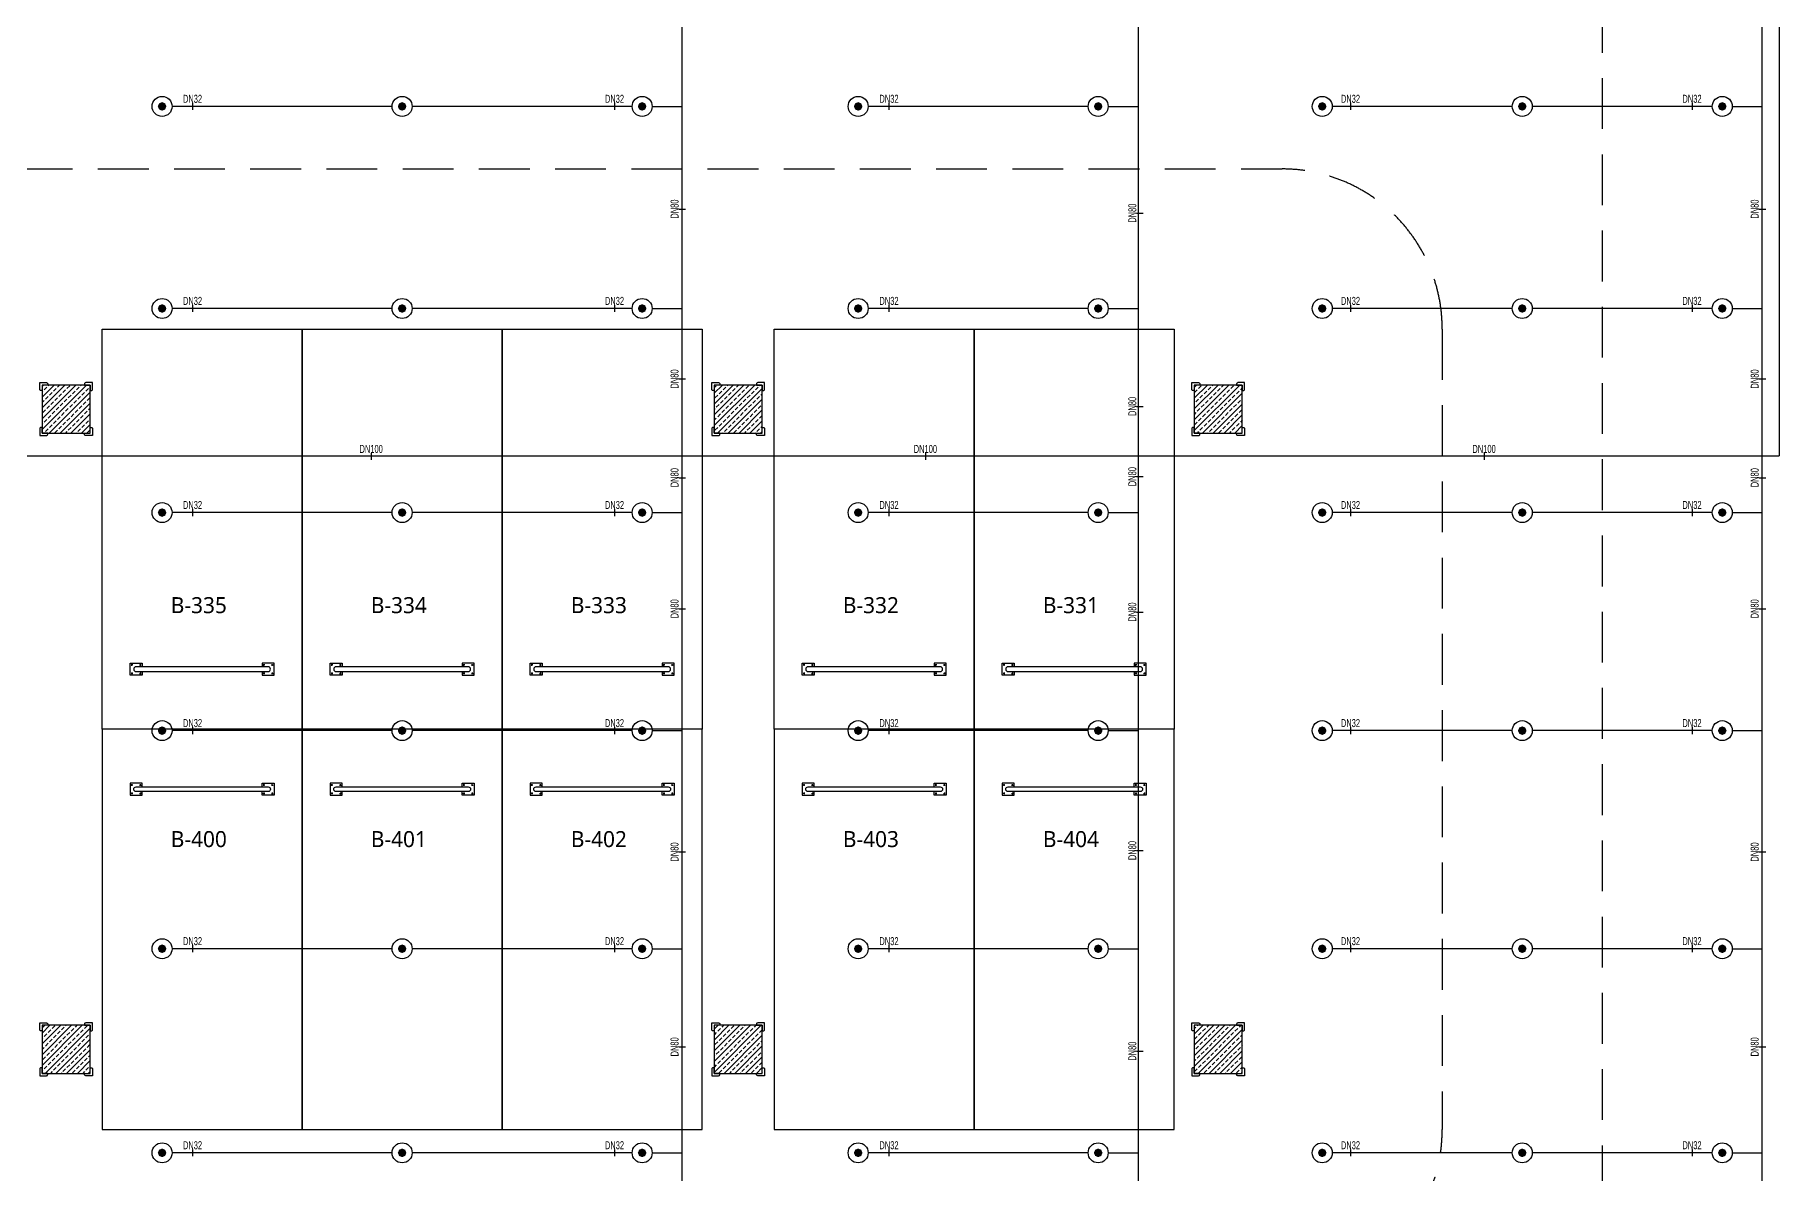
# Model space of a CAD drawing. Header units: millimetres. Extents: x -379292 to 1221486, y 92049 to 447512.
# Drawn here: x 394038 to 415838, y 191072 to 205294 of the extents above; entities that cross this region are included whole.
import ezdxf
from ezdxf.enums import TextEntityAlignment as Align

# ---------------------------------------------------------------- set-up
doc = ezdxf.new("R2010")
doc.units = ezdxf.units.MM
doc.linetypes.add('HIDDEN', pattern=[9.525, 6.35, -3.175])
for name, color, linetype in [('-M-YNGN-BORUID', 7, 'Continuous'), ('-M-YNGN-BORUUZUN', 7, 'Continuous'), ('-M-YNGN-BORUYUK', 7, 'Continuous'), ('-M-YNGN-SPR-YUK', 7, 'Continuous'), ('-M-YNGN-ZON4-CAP-', 7, 'Continuous'), ('-M-YNGN-ZON4-SPR-', 7, 'Continuous'), ('05_HATCH CONCRETE', 141, 'Continuous'), ('05_SYMBOL', 2, 'Continuous'), ('202-A-Y-MahalAd', 141, 'Continuous')]:
    doc.layers.add(name, color=color, linetype=linetype)
doc.layers.add('-M-YNGN-SPR-CAPCIZGI', color=188, linetype='Continuous', plot=False)
doc.layers.add('-M-YNGN-ZON4', color=3, linetype='SP', lineweight=30)
doc.styles.add('CIZGI', font='tahoma.ttf', dxfattribs={"width": 0.8, "oblique": 20})
doc.styles.add('HCAD', font='HCAD.SHX', dxfattribs={"width": 0.8, "height": 0.2})
doc.styles.add('PIPESIZE', font='hcad.shx', dxfattribs={"width": 0.8})
doc.styles.add('SPR-NOT', font='romans.shx')
doc.styles.get("Standard").update_dxf_attribs({"font": 'segoeuil.ttf'})
doc.linetypes.add('SP', pattern='A,2,-0.1,["SP",CIZGI,S=0.14,R=0.2,X=0,Y=-0.07],-0.255', length=2.355)
pattern_1 = [(225, (905000, -3e-07), (67.351921, -67.351921), []), (225, (904932.65, -3e-07), (67.351921, -67.351921), [47.625, -23.8125])]

# ---------------------------------------------------------------- blocks, each defined once
blk = doc.blocks.new('202_Vida')
at = {"color": 0, "linetype": 'ByBlock', "ltscale": 0.2}
for points in [[(1, 0), (-1, 0)], [(0, 1), (0, -1)]]:
    blk.add_lwpolyline(points, dxfattribs=at)
at = {"color": 0, "linetype": 'ByBlock'}
for radius in [0.42, 0.23, 0.155]:
    blk.add_circle((0, 0), radius, dxfattribs=at)
blk = doc.blocks.new('202_Stoper')
at = {"color": 0, "linetype": 'ByBlock'}
for points in [[(-750, -30), (-750, -75), (-900, -75), (-900, 75), (-750, 75), (-750, 30)], [(750, -30), (750, -75), (900, -75), (900, 75), (750, 75), (750, 30)]]:
    blk.add_lwpolyline(points, dxfattribs=at)
blk.add_lwpolyline([(825, -30, 1), (825, 30), (-825, 30, 1), (-825, -30)], format="xyb", close=True, dxfattribs=at)
at = {"color": 0, "linetype": 'ByBlock', "yscale": 10, "zscale": 10, "rotation": 180}
for p, xscale in [((-877, 53), -10), ((-772, 53), 10), ((772, 53), -10), ((877, 53), 10)]:
    blk.add_blockref('202_Vida', p, dxfattribs=dict(at, xscale=xscale))
at = {"color": 0, "linetype": 'ByBlock', "yscale": 10, "zscale": 10}
for p, xscale in [((-877, -52), 10), ((-772, -52), -10), ((772, -52), 10), ((877, -52), -10)]:
    blk.add_blockref('202_Vida', p, dxfattribs=dict(at, xscale=xscale))
blk = doc.blocks.new('202_Mahalblok')
at = {"color": 0, "linetype": 'ByBlock', "flags": 128}
blk.add_lwpolyline([(0, 0), (0, 5000), (2500, 5000), (2500, 0)], close=True, dxfattribs=at)
at = {"color": 252}
blk.add_blockref('202_Stoper', (1250, 750), dxfattribs=at)
at = {"color": 0, "linetype": 'ByBlock', "ltscale": 25}
blk.add_attdef('MAHALNO', text='', height=200, dxfattribs=at).set_placement((1209, 1390), align=Align.BOTTOM_CENTER)
blk = doc.blocks.new('bariyer')
at = {"color": 8, "ltscale": 25}
blk.add_lwpolyline([(0, -70), (15, -70, 0.414214), (30, -55), (30, 30), (-55, 30, 0.414214), (-70, 15), (-70, 0), (0, 0)], format="xyb", close=True, dxfattribs=at)
blk = doc.blocks.new('OtoParkBodrumKatMimari')
at = {"layer": '05_HATCH CONCRETE'}
h = blk.add_hatch(dxfattribs=at)
h.set_pattern_fill('ANSI33', color=8, scale=15, angle=180, style=0)
h.set_pattern_definition(pattern_1)
h.paths.add_polyline_path([(113600, 100100), (113000, 100100), (113000, 99500), (113600, 99500)])
h = blk.add_hatch(dxfattribs=at)
h.set_pattern_fill('ANSI33', color=8, scale=15, angle=180, style=0)
h.set_pattern_definition(pattern_1)
h.paths.add_polyline_path([(122000, 100100), (121400, 100100), (121400, 99500), (122000, 99500)])
h = blk.add_hatch(dxfattribs=at)
h.set_pattern_fill('ANSI33', color=8, scale=15, angle=180, style=0)
h.set_pattern_definition(pattern_1)
h.paths.add_polyline_path([(128000, 100100), (127400, 100100), (127400, 99500), (128000, 99500)])
h = blk.add_hatch(dxfattribs=at)
h.set_pattern_fill('ANSI33', color=8, scale=15, angle=180, style=0)
h.set_pattern_definition(pattern_1)
h.paths.add_polyline_path([(113600, 92100), (113000, 92100), (113000, 91500), (113600, 91500)])
h = blk.add_hatch(dxfattribs=at)
h.set_pattern_fill('ANSI33', color=8, scale=15, angle=180, style=0)
h.set_pattern_definition(pattern_1)
h.paths.add_polyline_path([(122000, 92100), (121400, 92100), (121400, 91500), (122000, 91500)])
h = blk.add_hatch(dxfattribs=at)
h.set_pattern_fill('ANSI33', color=8, scale=15, angle=180, style=0)
h.set_pattern_definition(pattern_1)
h.paths.add_polyline_path([(128000, 92100), (127400, 92100), (127400, 91500), (128000, 91500)])
at = {"color": 5}
for points in [[(113600, 100100), (113000, 100100), (113000, 99500), (113600, 99500)], [(122000, 100100), (121400, 100100), (121400, 99500), (122000, 99500)], [(128000, 100100), (127400, 100100), (127400, 99500), (128000, 99500)], [(113600, 92100), (113000, 92100), (113000, 91500), (113600, 91500)], [(122000, 92100), (121400, 92100), (121400, 91500), (122000, 91500)], [(128000, 92100), (127400, 92100), (127400, 91500), (128000, 91500)]]:
    blk.add_lwpolyline(points, close=True, dxfattribs=at)
at = {"layer": '05_SYMBOL', "color": 252, "linetype": 'HIDDEN', "ltscale": 100}
blk.add_lwpolyline([(132500, 166800), (132500, 53048)], dxfattribs=at)
blk.add_lwpolyline([(17400, 100800, -0.414214), (19400, 102800), (128500, 102800, -0.414214), (130500, 100800), (130500, 90800, -0.414214), (128500, 88800), (19400, 88800, -0.414214), (17400, 90800), (17400, 100800)], format="xyb", dxfattribs=at)
at = {"layer": '05_SYMBOL', "color": 8, "xscale": -1}
for p in [(113000, 100100), (121400, 100100), (127400, 100100), (113000, 92100), (121400, 92100), (127400, 92100)]:
    blk.add_blockref('bariyer', p, dxfattribs=at)
at = {"layer": '05_SYMBOL', "color": 8}
for p in [(113600, 100100), (122000, 100100), (128000, 100100), (113600, 92100), (122000, 92100), (128000, 92100)]:
    blk.add_blockref('bariyer', p, dxfattribs=at)
at = {"layer": '05_SYMBOL', "color": 8, "rotation": 180}
for p in [(113000, 99500), (121400, 99500), (127400, 99500), (113000, 91500), (121400, 91500), (127400, 91500)]:
    blk.add_blockref('bariyer', p, dxfattribs=at)
at = {"layer": '05_SYMBOL', "color": 8, "xscale": -1, "rotation": 180}
for p in [(113600, 99500), (122000, 99500), (128000, 99500), (113600, 91500), (122000, 91500), (128000, 91500)]:
    blk.add_blockref('bariyer', p, dxfattribs=at)
at = {"layer": '202-A-Y-MahalAd', "color": 8, "ltscale": 25}
for p, values in [((113750, 95800), {'MAHALNO': 'B-335'}), ((116250, 95800), {'MAHALNO': 'B-334'}), ((118750, 95800), {'MAHALNO': 'B-333'}), ((122150, 95800), {'MAHALNO': 'B-332'}), ((124650, 95800), {'MAHALNO': 'B-331'})]:
    blk.add_blockref('202_Mahalblok', p, dxfattribs=at).add_auto_attribs(values)
ref = blk.add_blockref('202_Mahalblok', (113750, 95800), dxfattribs=dict(at, xscale=-1, rotation=180))
ref.add_attrib('MAHALNO', 'B-400', dxfattribs={"layer": '0', "color": 0, "linetype": 'ByBlock', "ltscale": 25, "height": 200}).set_placement((114959, 94267), align=Align.BOTTOM_CENTER)
ref = blk.add_blockref('202_Mahalblok', (116250, 95800), dxfattribs=dict(at, xscale=-1, rotation=180))
ref.add_attrib('MAHALNO', 'B-401', dxfattribs={"layer": '0', "color": 0, "linetype": 'ByBlock', "ltscale": 25, "height": 200}).set_placement((117459, 94267), align=Align.BOTTOM_CENTER)
ref = blk.add_blockref('202_Mahalblok', (118750, 95800), dxfattribs=dict(at, xscale=-1, rotation=180))
ref.add_attrib('MAHALNO', 'B-402', dxfattribs={"layer": '0', "color": 0, "linetype": 'ByBlock', "ltscale": 25, "height": 200}).set_placement((119959, 94267), align=Align.BOTTOM_CENTER)
ref = blk.add_blockref('202_Mahalblok', (122150, 95800), dxfattribs=dict(at, xscale=-1, rotation=180))
ref.add_attrib('MAHALNO', 'B-403', dxfattribs={"layer": '0', "color": 0, "linetype": 'ByBlock', "ltscale": 25, "height": 200}).set_placement((123359, 94267), align=Align.BOTTOM_CENTER)
ref = blk.add_blockref('202_Mahalblok', (124650, 95800), dxfattribs=dict(at, xscale=-1, rotation=180))
ref.add_attrib('MAHALNO', 'B-404', dxfattribs={"layer": '0', "color": 0, "linetype": 'ByBlock', "ltscale": 25, "height": 200}).set_placement((125859, 94267), align=Align.BOTTOM_CENTER)
blk = doc.blocks.new('SPRKL100')
at = {"layer": '-M-YNGN-SPR-CAPCIZGI'}
blk.add_line((0, 0.43), (0, -0.43), dxfattribs=at)
at = {"layer": '-M-YNGN-BORUID', "color": 0, "style": 'HCAD', "width": 0.8, "flags": 1}
blk.add_attdef('DIC', text='', height=0.4, dxfattribs=at).set_placement((0, -1.69), align=Align.CENTER)
at = {"layer": '-M-YNGN-BORUUZUN', "color": 0, "style": 'HCAD', "width": 0.7}
blk.add_attdef('BOY', text='', height=0.8, dxfattribs=at).set_placement((0, -1.08), align=Align.CENTER)
at = {"layer": '-M-YNGN-BORUYUK', "color": 6, "style": 'PIPESIZE', "width": 0.8}
blk.add_attdef('YUK', text='', height=0.5, dxfattribs=at).set_placement((0, 1.87), align=Align.CENTER)
at = {"color": 0, "style": 'PIPESIZE', "width": 0.7}
blk.add_attdef('CAP', text='', height=1, dxfattribs=at).set_placement((0, 0.45), align=Align.CENTER)
blk = doc.blocks.new('SP-C-UP-12')
at = {"ltscale": 10}
blk.add_line((0, 0), (0, 0), dxfattribs=at)
at = {"color": 1, "linetype": 'Continuous'}
blk.add_circle((0, 0), 12.5, dxfattribs=at)
at = {"ltscale": 10}
for points in [[(-5.4, 0), (-3.8, 3.8), (-3.8, -3.8), (0, 5.4)], [(-3.8, -3.8), (0, 5.4), (0, -5.4), (3.8, 3.8)], [(0, -5.4), (3.8, 3.8), (3.8, -3.8), (5.4, 0)]]:
    blk.add_solid(points, dxfattribs=at)
at = {"layer": '-M-YNGN-SPR-YUK', "style": 'SPR-NOT', "width": 0.5, "flags": 9}
for tag, p in [('YUK', (0, 17.8)), ('CAP', (0, 14.4)), ('TIP', (0.2, 10.8))]:
    blk.add_attdef(tag, text='', height=2.5, dxfattribs=at).set_placement(p, align=Align.MIDDLE_CENTER)
blk = doc.blocks.new('A$C69E781E7')
at = {"layer": '-M-YNGN-ZON4', "ltscale": 500}
for p, q in [((-459.8, -215.1), (-459.8, -4466.9)), ((-1830.9, -7485.1), (-1830.9, -2137.6)), ((-1260.9, -2137.6), (-1260.9, -7485.1)), ((-480.9, -7485.1), (-480.9, -2137.6)), ((-2193.4, -4030.1), (-2468.4, -4030.1)), ((-1893.4, -4030.1), (-2168.4, -4030.1)), ((-1868.4, -4030.1), (-1830.9, -4030.1)), ((-1323.4, -4030.1), (-1598.4, -4030.1)), ((-1298.4, -4030.1), (-1260.9, -4030.1)), ((-793.4, -4030.1), (-1018.4, -4030.1)), ((-543.4, -4030.1), (-768.4, -4030.1)), ((-518.4, -4030.1), (-480.9, -4030.1)), ((-2193.4, -4282.6), (-2468.4, -4282.6)), ((-1893.4, -4282.6), (-2168.4, -4282.6)), ((-1868.4, -4282.6), (-1830.9, -4282.6)), ((-1323.4, -4282.6), (-1598.4, -4282.6)), ((-1298.4, -4282.6), (-1260.9, -4282.6)), ((-793.4, -4282.6), (-1018.4, -4282.6)), ((-543.4, -4282.6), (-768.4, -4282.6)), ((-518.4, -4282.6), (-480.9, -4282.6)), ((-6030.9, -4466.9), (-459.8, -4466.9)), ((-2193.4, -4537.6), (-2468.4, -4537.6)), ((-1893.4, -4537.6), (-2168.4, -4537.6)), ((-1868.4, -4537.6), (-1830.9, -4537.6)), ((-1323.4, -4537.6), (-1598.4, -4537.6)), ((-1298.4, -4537.6), (-1260.9, -4537.6)), ((-793.4, -4537.6), (-1018.4, -4537.6)), ((-543.4, -4537.6), (-768.4, -4537.6)), ((-518.4, -4537.6), (-480.9, -4537.6)), ((-2193.4, -4810.1), (-2468.4, -4810.1)), ((-1893.4, -4810.1), (-2168.4, -4810.1)), ((-1868.4, -4810.1), (-1830.9, -4810.1)), ((-1323.4, -4810.1), (-1598.4, -4810.1)), ((-1298.4, -4810.1), (-1260.9, -4810.1)), ((-793.4, -4810.1), (-1018.4, -4810.1)), ((-543.4, -4810.1), (-768.4, -4810.1)), ((-518.4, -4810.1), (-480.9, -4810.1)), ((-2193.4, -5082.6), (-2468.4, -5082.6)), ((-1893.4, -5082.6), (-2168.4, -5082.6)), ((-1868.4, -5082.6), (-1830.9, -5082.6)), ((-1323.4, -5082.6), (-1598.4, -5082.6)), ((-1298.4, -5082.6), (-1260.9, -5082.6)), ((-793.4, -5082.6), (-1018.4, -5082.6)), ((-543.4, -5082.6), (-768.4, -5082.6)), ((-518.4, -5082.6), (-480.9, -5082.6)), ((-2193.4, -5337.6), (-2468.4, -5337.6)), ((-1893.4, -5337.6), (-2168.4, -5337.6)), ((-1868.4, -5337.6), (-1830.9, -5337.6)), ((-1323.4, -5337.6), (-1598.4, -5337.6)), ((-1298.4, -5337.6), (-1260.9, -5337.6)), ((-793.4, -5337.6), (-1018.4, -5337.6)), ((-543.4, -5337.6), (-768.4, -5337.6)), ((-518.4, -5337.6), (-480.9, -5337.6))]:
    blk.add_line(p, q, dxfattribs=at)
at = {"layer": '-M-YNGN-ZON4-CAP-'}
ref = blk.add_blockref('SPRKL100', (-2442.9, -4030.1), dxfattribs=dict(at, xscale=10, yscale=10, zscale=10))
ref.add_attrib('CAP', 'DN32', dxfattribs={"layer": '0', "color": 0, "height": 10, "style": 'PIPESIZE', "width": 0.7}).set_placement((-2442.9, -4025.6), align=Align.CENTER)
ref = blk.add_blockref('SPRKL100', (-1915.5, -4030.1), dxfattribs=dict(at, xscale=10, yscale=10, zscale=10))
ref.add_attrib('CAP', 'DN32', dxfattribs={"layer": '0', "color": 0, "height": 10, "style": 'PIPESIZE', "width": 0.7}).set_placement((-1915.5, -4025.6), align=Align.CENTER)
ref = blk.add_blockref('SPRKL100', (-1572.4, -4030.1), dxfattribs=dict(at, xscale=10, yscale=10, zscale=10))
ref.add_attrib('CAP', 'DN32', dxfattribs={"layer": '0', "color": 0, "height": 10, "style": 'PIPESIZE', "width": 0.7}).set_placement((-1572.4, -4025.6), align=Align.CENTER)
ref = blk.add_blockref('SPRKL100', (-995.6, -4030.1), dxfattribs=dict(at, xscale=10, yscale=10, zscale=10))
ref.add_attrib('CAP', 'DN32', dxfattribs={"layer": '0', "color": 0, "height": 10, "style": 'PIPESIZE', "width": 0.7}).set_placement((-995.6, -4025.6), align=Align.CENTER)
ref = blk.add_blockref('SPRKL100', (-568.7, -4030.1), dxfattribs=dict(at, xscale=10, yscale=10, zscale=10))
ref.add_attrib('CAP', 'DN32', dxfattribs={"layer": '0', "color": 0, "height": 10, "style": 'PIPESIZE', "width": 0.7}).set_placement((-568.7, -4025.6), align=Align.CENTER)
ref = blk.add_blockref('SPRKL100', (-1830.9, -4158.4), dxfattribs=dict(at, xscale=10.00000000000001, yscale=10.00000000000001, zscale=10.00000000000001, rotation=90))
ref.add_attrib('CAP', 'DN80', dxfattribs={"layer": '0', "color": 0, "height": 10, "rotation": 90, "style": 'PIPESIZE', "width": 0.7}).set_placement((-1835.4, -4158.4), align=Align.CENTER)
ref = blk.add_blockref('SPRKL100', (-1258.8, -4163.5), dxfattribs=dict(at, xscale=10.00000000000001, yscale=10.00000000000001, zscale=10.00000000000001, rotation=90))
ref.add_attrib('CAP', 'DN80', dxfattribs={"layer": '0', "color": 0, "height": 10, "rotation": 90, "style": 'PIPESIZE', "width": 0.7}).set_placement((-1263.3, -4163.5), align=Align.CENTER)
ref = blk.add_blockref('SPRKL100', (-480.9, -4158.4), dxfattribs=dict(at, xscale=10.00000000000001, yscale=10.00000000000001, zscale=10.00000000000001, rotation=90))
ref.add_attrib('CAP', 'DN80', dxfattribs={"layer": '0', "color": 0, "height": 10, "rotation": 90, "style": 'PIPESIZE', "width": 0.7}).set_placement((-485.4, -4158.4), align=Align.CENTER)
ref = blk.add_blockref('SPRKL100', (-2442.9, -4282.6), dxfattribs=dict(at, xscale=10, yscale=10, zscale=10))
ref.add_attrib('CAP', 'DN32', dxfattribs={"layer": '0', "color": 0, "height": 10, "style": 'PIPESIZE', "width": 0.7}).set_placement((-2442.9, -4278.1), align=Align.CENTER)
ref = blk.add_blockref('SPRKL100', (-1915.5, -4282.6), dxfattribs=dict(at, xscale=10, yscale=10, zscale=10))
ref.add_attrib('CAP', 'DN32', dxfattribs={"layer": '0', "color": 0, "height": 10, "style": 'PIPESIZE', "width": 0.7}).set_placement((-1915.5, -4278.1), align=Align.CENTER)
ref = blk.add_blockref('SPRKL100', (-1572.4, -4282.6), dxfattribs=dict(at, xscale=10, yscale=10, zscale=10))
ref.add_attrib('CAP', 'DN32', dxfattribs={"layer": '0', "color": 0, "height": 10, "style": 'PIPESIZE', "width": 0.7}).set_placement((-1572.4, -4278.1), align=Align.CENTER)
ref = blk.add_blockref('SPRKL100', (-995.6, -4282.6), dxfattribs=dict(at, xscale=10, yscale=10, zscale=10))
ref.add_attrib('CAP', 'DN32', dxfattribs={"layer": '0', "color": 0, "height": 10, "style": 'PIPESIZE', "width": 0.7}).set_placement((-995.6, -4278.1), align=Align.CENTER)
ref = blk.add_blockref('SPRKL100', (-568.7, -4282.6), dxfattribs=dict(at, xscale=10, yscale=10, zscale=10))
ref.add_attrib('CAP', 'DN32', dxfattribs={"layer": '0', "color": 0, "height": 10, "style": 'PIPESIZE', "width": 0.7}).set_placement((-568.7, -4278.1), align=Align.CENTER)
ref = blk.add_blockref('SPRKL100', (-1830.9, -4370.7), dxfattribs=dict(at, xscale=10.00000000000001, yscale=10.00000000000001, zscale=10.00000000000001, rotation=90))
ref.add_attrib('CAP', 'DN80', dxfattribs={"layer": '0', "color": 0, "height": 10, "rotation": 90, "style": 'PIPESIZE', "width": 0.7}).set_placement((-1835.4, -4370.7), align=Align.CENTER)
ref = blk.add_blockref('SPRKL100', (-480.9, -4370.7), dxfattribs=dict(at, xscale=10.00000000000001, yscale=10.00000000000001, zscale=10.00000000000001, rotation=90))
ref.add_attrib('CAP', 'DN80', dxfattribs={"layer": '0', "color": 0, "height": 10, "rotation": 90, "style": 'PIPESIZE', "width": 0.7}).set_placement((-485.4, -4370.7), align=Align.CENTER)
ref = blk.add_blockref('SPRKL100', (-1258.8, -4405), dxfattribs=dict(at, xscale=10.00000000000001, yscale=10.00000000000001, zscale=10.00000000000001, rotation=90))
ref.add_attrib('CAP', 'DN80', dxfattribs={"layer": '0', "color": 0, "height": 10, "rotation": 90, "style": 'PIPESIZE', "width": 0.7}).set_placement((-1263.3, -4405), align=Align.CENTER)
ref = blk.add_blockref('SPRKL100', (-2219.6, -4467.6), dxfattribs=dict(at, xscale=10, yscale=10, zscale=10))
ref.add_attrib('CAP', 'DN100', dxfattribs={"layer": '0', "color": 0, "height": 10, "style": 'PIPESIZE', "width": 0.7}).set_placement((-2219.6, -4463.1), align=Align.CENTER)
ref = blk.add_blockref('SPRKL100', (-1526.9, -4467.6), dxfattribs=dict(at, xscale=10, yscale=10, zscale=10))
ref.add_attrib('CAP', 'DN100', dxfattribs={"layer": '0', "color": 0, "height": 10, "style": 'PIPESIZE', "width": 0.7}).set_placement((-1526.9, -4463.1), align=Align.CENTER)
ref = blk.add_blockref('SPRKL100', (-828.6, -4467.6), dxfattribs=dict(at, xscale=10, yscale=10, zscale=10))
ref.add_attrib('CAP', 'DN100', dxfattribs={"layer": '0', "color": 0, "height": 10, "style": 'PIPESIZE', "width": 0.7}).set_placement((-828.6, -4463.1), align=Align.CENTER)
ref = blk.add_blockref('SPRKL100', (-1830.9, -4494), dxfattribs=dict(at, xscale=10.00000000000001, yscale=10.00000000000001, zscale=10.00000000000001, rotation=90))
ref.add_attrib('CAP', 'DN80', dxfattribs={"layer": '0', "color": 0, "height": 10, "rotation": 90, "style": 'PIPESIZE', "width": 0.7}).set_placement((-1835.4, -4494), align=Align.CENTER)
ref = blk.add_blockref('SPRKL100', (-1258.8, -4492.7), dxfattribs=dict(at, xscale=10.00000000000001, yscale=10.00000000000001, zscale=10.00000000000001, rotation=90))
ref.add_attrib('CAP', 'DN80', dxfattribs={"layer": '0', "color": 0, "height": 10, "rotation": 90, "style": 'PIPESIZE', "width": 0.7}).set_placement((-1263.3, -4492.7), align=Align.CENTER)
ref = blk.add_blockref('SPRKL100', (-480.9, -4494), dxfattribs=dict(at, xscale=10.00000000000001, yscale=10.00000000000001, zscale=10.00000000000001, rotation=90))
ref.add_attrib('CAP', 'DN80', dxfattribs={"layer": '0', "color": 0, "height": 10, "rotation": 90, "style": 'PIPESIZE', "width": 0.7}).set_placement((-485.4, -4494), align=Align.CENTER)
ref = blk.add_blockref('SPRKL100', (-2442.9, -4537.6), dxfattribs=dict(at, xscale=10, yscale=10, zscale=10))
ref.add_attrib('CAP', 'DN32', dxfattribs={"layer": '0', "color": 0, "height": 10, "style": 'PIPESIZE', "width": 0.7}).set_placement((-2442.9, -4533.1), align=Align.CENTER)
ref = blk.add_blockref('SPRKL100', (-1915.5, -4537.6), dxfattribs=dict(at, xscale=10, yscale=10, zscale=10))
ref.add_attrib('CAP', 'DN32', dxfattribs={"layer": '0', "color": 0, "height": 10, "style": 'PIPESIZE', "width": 0.7}).set_placement((-1915.5, -4533.1), align=Align.CENTER)
ref = blk.add_blockref('SPRKL100', (-1572.4, -4537.6), dxfattribs=dict(at, xscale=10, yscale=10, zscale=10))
ref.add_attrib('CAP', 'DN32', dxfattribs={"layer": '0', "color": 0, "height": 10, "style": 'PIPESIZE', "width": 0.7}).set_placement((-1572.4, -4533.1), align=Align.CENTER)
ref = blk.add_blockref('SPRKL100', (-995.6, -4537.6), dxfattribs=dict(at, xscale=10, yscale=10, zscale=10))
ref.add_attrib('CAP', 'DN32', dxfattribs={"layer": '0', "color": 0, "height": 10, "style": 'PIPESIZE', "width": 0.7}).set_placement((-995.6, -4533.1), align=Align.CENTER)
ref = blk.add_blockref('SPRKL100', (-568.7, -4537.6), dxfattribs=dict(at, xscale=10, yscale=10, zscale=10))
ref.add_attrib('CAP', 'DN32', dxfattribs={"layer": '0', "color": 0, "height": 10, "style": 'PIPESIZE', "width": 0.7}).set_placement((-568.7, -4533.1), align=Align.CENTER)
ref = blk.add_blockref('SPRKL100', (-1830.9, -4657.9), dxfattribs=dict(at, xscale=10.00000000000001, yscale=10.00000000000001, zscale=10.00000000000001, rotation=90))
ref.add_attrib('CAP', 'DN80', dxfattribs={"layer": '0', "color": 0, "height": 10, "rotation": 90, "style": 'PIPESIZE', "width": 0.7}).set_placement((-1835.4, -4657.9), align=Align.CENTER)
ref = blk.add_blockref('SPRKL100', (-1258.8, -4661.9), dxfattribs=dict(at, xscale=10.00000000000001, yscale=10.00000000000001, zscale=10.00000000000001, rotation=90))
ref.add_attrib('CAP', 'DN80', dxfattribs={"layer": '0', "color": 0, "height": 10, "rotation": 90, "style": 'PIPESIZE', "width": 0.7}).set_placement((-1263.3, -4661.9), align=Align.CENTER)
ref = blk.add_blockref('SPRKL100', (-480.9, -4657.9), dxfattribs=dict(at, xscale=10.00000000000001, yscale=10.00000000000001, zscale=10.00000000000001, rotation=90))
ref.add_attrib('CAP', 'DN80', dxfattribs={"layer": '0', "color": 0, "height": 10, "rotation": 90, "style": 'PIPESIZE', "width": 0.7}).set_placement((-485.4, -4657.9), align=Align.CENTER)
ref = blk.add_blockref('SPRKL100', (-2442.9, -4810.1), dxfattribs=dict(at, xscale=10, yscale=10, zscale=10))
ref.add_attrib('CAP', 'DN32', dxfattribs={"layer": '0', "color": 0, "height": 10, "style": 'PIPESIZE', "width": 0.7}).set_placement((-2442.9, -4805.6), align=Align.CENTER)
ref = blk.add_blockref('SPRKL100', (-1915.5, -4810.1), dxfattribs=dict(at, xscale=10, yscale=10, zscale=10))
ref.add_attrib('CAP', 'DN32', dxfattribs={"layer": '0', "color": 0, "height": 10, "style": 'PIPESIZE', "width": 0.7}).set_placement((-1915.5, -4805.6), align=Align.CENTER)
ref = blk.add_blockref('SPRKL100', (-1572.4, -4810.1), dxfattribs=dict(at, xscale=10, yscale=10, zscale=10))
ref.add_attrib('CAP', 'DN32', dxfattribs={"layer": '0', "color": 0, "height": 10, "style": 'PIPESIZE', "width": 0.7}).set_placement((-1572.4, -4805.6), align=Align.CENTER)
ref = blk.add_blockref('SPRKL100', (-995.6, -4810.1), dxfattribs=dict(at, xscale=10, yscale=10, zscale=10))
ref.add_attrib('CAP', 'DN32', dxfattribs={"layer": '0', "color": 0, "height": 10, "style": 'PIPESIZE', "width": 0.7}).set_placement((-995.6, -4805.6), align=Align.CENTER)
ref = blk.add_blockref('SPRKL100', (-568.7, -4810.1), dxfattribs=dict(at, xscale=10, yscale=10, zscale=10))
ref.add_attrib('CAP', 'DN32', dxfattribs={"layer": '0', "color": 0, "height": 10, "style": 'PIPESIZE', "width": 0.7}).set_placement((-568.7, -4805.6), align=Align.CENTER)
ref = blk.add_blockref('SPRKL100', (-1258.8, -4959.9), dxfattribs=dict(at, xscale=10.00000000000001, yscale=10.00000000000001, zscale=10.00000000000001, rotation=90))
ref.add_attrib('CAP', 'DN80', dxfattribs={"layer": '0', "color": 0, "height": 10, "rotation": 90, "style": 'PIPESIZE', "width": 0.7}).set_placement((-1263.3, -4959.9), align=Align.CENTER)
ref = blk.add_blockref('SPRKL100', (-1830.9, -4961.7), dxfattribs=dict(at, xscale=10.00000000000001, yscale=10.00000000000001, zscale=10.00000000000001, rotation=90))
ref.add_attrib('CAP', 'DN80', dxfattribs={"layer": '0', "color": 0, "height": 10, "rotation": 90, "style": 'PIPESIZE', "width": 0.7}).set_placement((-1835.4, -4961.7), align=Align.CENTER)
ref = blk.add_blockref('SPRKL100', (-480.9, -4961.7), dxfattribs=dict(at, xscale=10.00000000000001, yscale=10.00000000000001, zscale=10.00000000000001, rotation=90))
ref.add_attrib('CAP', 'DN80', dxfattribs={"layer": '0', "color": 0, "height": 10, "rotation": 90, "style": 'PIPESIZE', "width": 0.7}).set_placement((-485.4, -4961.7), align=Align.CENTER)
ref = blk.add_blockref('SPRKL100', (-2442.9, -5082.6), dxfattribs=dict(at, xscale=10, yscale=10, zscale=10))
ref.add_attrib('CAP', 'DN32', dxfattribs={"layer": '0', "color": 0, "height": 10, "style": 'PIPESIZE', "width": 0.7}).set_placement((-2442.9, -5078.1), align=Align.CENTER)
ref = blk.add_blockref('SPRKL100', (-1915.5, -5082.6), dxfattribs=dict(at, xscale=10, yscale=10, zscale=10))
ref.add_attrib('CAP', 'DN32', dxfattribs={"layer": '0', "color": 0, "height": 10, "style": 'PIPESIZE', "width": 0.7}).set_placement((-1915.5, -5078.1), align=Align.CENTER)
ref = blk.add_blockref('SPRKL100', (-1572.4, -5082.6), dxfattribs=dict(at, xscale=10, yscale=10, zscale=10))
ref.add_attrib('CAP', 'DN32', dxfattribs={"layer": '0', "color": 0, "height": 10, "style": 'PIPESIZE', "width": 0.7}).set_placement((-1572.4, -5078.1), align=Align.CENTER)
ref = blk.add_blockref('SPRKL100', (-995.6, -5082.6), dxfattribs=dict(at, xscale=10, yscale=10, zscale=10))
ref.add_attrib('CAP', 'DN32', dxfattribs={"layer": '0', "color": 0, "height": 10, "style": 'PIPESIZE', "width": 0.7}).set_placement((-995.6, -5078.1), align=Align.CENTER)
ref = blk.add_blockref('SPRKL100', (-568.7, -5082.6), dxfattribs=dict(at, xscale=10, yscale=10, zscale=10))
ref.add_attrib('CAP', 'DN32', dxfattribs={"layer": '0', "color": 0, "height": 10, "style": 'PIPESIZE', "width": 0.7}).set_placement((-568.7, -5078.1), align=Align.CENTER)
ref = blk.add_blockref('SPRKL100', (-1830.9, -5205.2), dxfattribs=dict(at, xscale=10.00000000000001, yscale=10.00000000000001, zscale=10.00000000000001, rotation=90))
ref.add_attrib('CAP', 'DN80', dxfattribs={"layer": '0', "color": 0, "height": 10, "rotation": 90, "style": 'PIPESIZE', "width": 0.7}).set_placement((-1835.4, -5205.2), align=Align.CENTER)
ref = blk.add_blockref('SPRKL100', (-1258.8, -5210.6), dxfattribs=dict(at, xscale=10.00000000000001, yscale=10.00000000000001, zscale=10.00000000000001, rotation=90))
ref.add_attrib('CAP', 'DN80', dxfattribs={"layer": '0', "color": 0, "height": 10, "rotation": 90, "style": 'PIPESIZE', "width": 0.7}).set_placement((-1263.3, -5210.6), align=Align.CENTER)
ref = blk.add_blockref('SPRKL100', (-480.9, -5205.2), dxfattribs=dict(at, xscale=10.00000000000001, yscale=10.00000000000001, zscale=10.00000000000001, rotation=90))
ref.add_attrib('CAP', 'DN80', dxfattribs={"layer": '0', "color": 0, "height": 10, "rotation": 90, "style": 'PIPESIZE', "width": 0.7}).set_placement((-485.4, -5205.2), align=Align.CENTER)
ref = blk.add_blockref('SPRKL100', (-2442.9, -5337.6), dxfattribs=dict(at, xscale=10, yscale=10, zscale=10))
ref.add_attrib('CAP', 'DN32', dxfattribs={"layer": '0', "color": 0, "height": 10, "style": 'PIPESIZE', "width": 0.7}).set_placement((-2442.9, -5333.1), align=Align.CENTER)
ref = blk.add_blockref('SPRKL100', (-1915.5, -5337.6), dxfattribs=dict(at, xscale=10, yscale=10, zscale=10))
ref.add_attrib('CAP', 'DN32', dxfattribs={"layer": '0', "color": 0, "height": 10, "style": 'PIPESIZE', "width": 0.7}).set_placement((-1915.5, -5333.1), align=Align.CENTER)
ref = blk.add_blockref('SPRKL100', (-1572.4, -5337.6), dxfattribs=dict(at, xscale=10, yscale=10, zscale=10))
ref.add_attrib('CAP', 'DN32', dxfattribs={"layer": '0', "color": 0, "height": 10, "style": 'PIPESIZE', "width": 0.7}).set_placement((-1572.4, -5333.1), align=Align.CENTER)
ref = blk.add_blockref('SPRKL100', (-995.6, -5337.6), dxfattribs=dict(at, xscale=10, yscale=10, zscale=10))
ref.add_attrib('CAP', 'DN32', dxfattribs={"layer": '0', "color": 0, "height": 10, "style": 'PIPESIZE', "width": 0.7}).set_placement((-995.6, -5333.1), align=Align.CENTER)
ref = blk.add_blockref('SPRKL100', (-568.7, -5337.6), dxfattribs=dict(at, xscale=10, yscale=10, zscale=10))
ref.add_attrib('CAP', 'DN32', dxfattribs={"layer": '0', "color": 0, "height": 10, "style": 'PIPESIZE', "width": 0.7}).set_placement((-568.7, -5333.1), align=Align.CENTER)
at = {"layer": '-M-YNGN-ZON4-SPR-'}
for p in [(-2480.9, -4030.1), (-2180.9, -4030.1), (-1880.9, -4030.1), (-1610.9, -4030.1), (-1310.9, -4030.1), (-1030.9, -4030.1), (-780.9, -4030.1), (-530.9, -4030.1), (-2480.9, -4282.6), (-2180.9, -4282.6), (-1880.9, -4282.6), (-1610.9, -4282.6), (-1310.9, -4282.6), (-1030.9, -4282.6), (-780.9, -4282.6), (-530.9, -4282.6), (-2480.9, -4537.6), (-2180.9, -4537.6), (-1880.9, -4537.6), (-1610.9, -4537.6), (-1310.9, -4537.6), (-1030.9, -4537.6), (-780.9, -4537.6), (-530.9, -4537.6), (-2480.9, -4810.1), (-2180.9, -4810.1), (-1880.9, -4810.1), (-1610.9, -4810.1), (-1310.9, -4810.1), (-1030.9, -4810.1), (-780.9, -4810.1), (-530.9, -4810.1), (-2480.9, -5082.6), (-2180.9, -5082.6), (-1880.9, -5082.6), (-1610.9, -5082.6), (-1310.9, -5082.6), (-1030.9, -5082.6), (-780.9, -5082.6), (-530.9, -5082.6), (-2480.9, -5337.6), (-2180.9, -5337.6), (-1880.9, -5337.6), (-1610.9, -5337.6), (-1310.9, -5337.6), (-1030.9, -5337.6), (-780.9, -5337.6), (-530.9, -5337.6)]:
    blk.add_blockref('SP-C-UP-12', p, dxfattribs=at)

msp = doc.modelspace()

# ---------------------------------------------------------------- block references
at = {"color": 8}
msp.add_blockref('OtoParkBodrumKatMimari', (281127.6, 100818.8), dxfattribs=at)

# ---------------------------------------------------------------- next in the draw order: block references
at = {"layer": '-M-YNGN-ZON4', "ltscale": 25, "xscale": 10, "yscale": 10, "zscale": 10}
msp.add_blockref('A$C69E781E7', (420436.6, 244701.5), dxfattribs=at)

doc.saveas('drawing.dxf')
